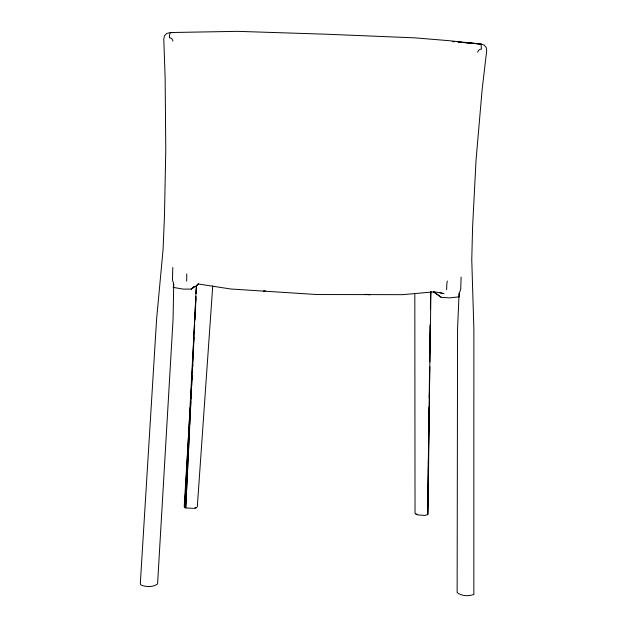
<?xml version="1.0" encoding="UTF-8"?>
<svg xmlns="http://www.w3.org/2000/svg" width="627" height="627" viewBox="0 0 627 627"><rect width="100%" height="100%" fill="white"/><g stroke="black" fill="none" stroke-linecap="round" stroke-linejoin="round"><path stroke-width="0.94" d="M429.754 366.873L428.029 513.772L427.606 514.665L424.722 515.425L418.421 514.955M429.816 361.975L430.247 324.762M430.435 309.087L430.639 291.461L430.428 306.141M428.468 451.032L427.606 514.665L430.937 291.586M428.547 445.162L429.064 406.978M429.181 398.169L429.605 366.842M429.808 352.155L430.177 324.747M172.793 267.51L172.464 279.932L173.718 284.102L173.06 319.417L157.573 583.988C152.886 587.389 145.919 587.123 140.746 584.897L140.315 583.494L156.617 318.884L163.083 249.444L164.439 216.785L165.779 149.837L165.136 78.109L163.788 38.921L164.493 35.723L166.774 33.435L170.473 32.533L237.461 31.35L326.526 34.219L414.949 37.871L449.089 40.684L481.066 44.102L481.418 49.149A3.394 3.08 -37.7 0 0 477.735 52.237M186.642 281.108L186.775 276.491A8.151 3.206 -88.4 0 0 186.689 273.944M461.119 277.103L460.688 289.478L459.089 293.53L457.569 328.673L457.138 592.578C461.684 596.112 468.573 596.449 473.855 594.443L473.871 329.199L471.763 259.797L472.586 227.264L476.003 160.692L482.139 89.528L486.685 50.732L486.254 47.511L484.193 45.081L480.501 43.914L464.082 42.511M446.62 289.713L446.792 285.113A8.12 2.97 -87.8 0 1 447.349 281.045M196.306 285.74L185.733 507.964L193.437 508.332M188.398 453.352L185.733 507.964L184.213 506.498L189.675 416.649M188.492 451.401L189.675 427.026M189.769 425.075L190.294 414.345M190.389 412.401L190.914 401.672M191.055 398.748L191.533 388.991M191.674 386.067L192.199 375.346M192.34 372.414L194.049 337.31M194.245 333.407L194.668 324.637M194.911 319.754L195.287 311.956M195.522 307.081L195.953 298.303M196.188 293.428L196.572 285.63M195.945 296.391L184.667 507.431L185.929 485.949M196.102 293.46L196.525 285.646M186.039 483.997L186.556 475.203M186.666 473.252L187.183 464.466M187.355 461.535L187.81 453.721M188.1 448.846L188.382 443.963M188.727 438.101L189.017 433.218M189.417 426.384L189.644 422.48M190.161 413.695L190.271 411.735M192.16 379.515L192.277 377.564M189.856 413.718L190.271 406.884M190.561 402.001L190.921 396.139M191.219 391.256L191.572 385.393M191.987 378.559L192.168 375.628M192.701 366.842L192.818 364.89M197.301 506.922L212.733 285.928M173.326 286.578L173.718 284.102M198.398 283.78L196.4 285.802L191.164 289.102L183.178 289.102L173.193 287.401M198.398 283.89L196.4 285.802L198.602 284.023L230.681 288.992L316.831 294.533L402.605 294.659L434.519 291.821L443.908 293.679L439.574 292.441M194.056 286.641L191.164 289.102L194.151 286.633M433.445 291.712L441.275 297.347L449.308 297.88L459.301 296.837L459.089 293.53M365.235 294.361L370.032 294.682L366.168 294.408M452.49 41.523L454.426 41.688L452.443 41.539M458.29 42.017L462.154 42.346M458.172 42.048L461.033 42.307M463.894 42.565L481.066 44.102L480.501 43.914A5.831 5.298 -38.1 0 0 479.028 44.047M415.866 514.187L417.762 514.83L415.027 513.411L414.823 294.345M433.226 291.524L441.275 297.347M172.856 41.084A3.401 3.119 40.1 0 0 169.415 37.722L169.611 34.587L170.473 32.533A5.847 5.361 40.6 0 1 171.947 32.776M196.486 507.651L194.597 508.183L196.486 507.651M265.386 291.155L263.458 291.163L265.362 291.163"/></g></svg>
